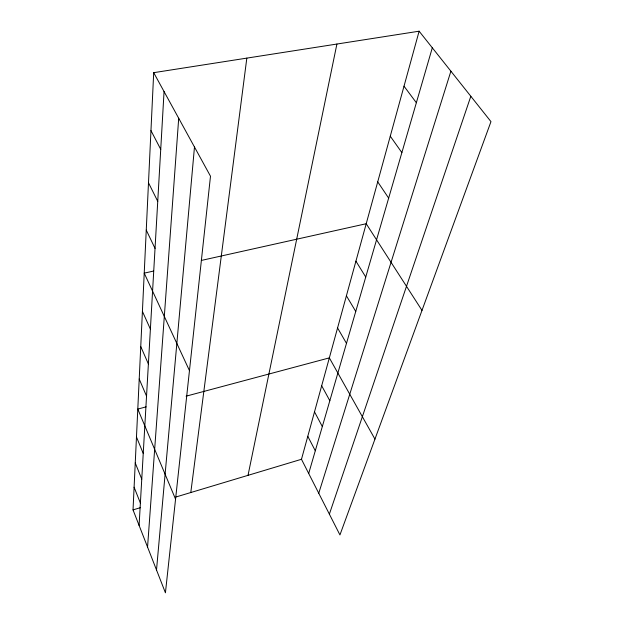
<?xml version="1.0" encoding="UTF-8"?>
<svg xmlns="http://www.w3.org/2000/svg" width="624" height="624" viewBox="0 0 624 624"><rect width="100%" height="100%" fill="white"/><g stroke="black" fill="none" stroke-linecap="round" stroke-linejoin="round"><path stroke-width="0.94" d="M153.699 72.673L210.491 176.21L165.43 592.8L133.029 509.886L153.699 72.673L419.125 31.2L490.971 121.633L339.94 534.932L301.478 459.28L419.125 31.2M139.097 525.424L164.057 91.556M147.56 547.069L178.706 118.264M156.507 569.969L194.477 147.014M190.788 492.539L246.831 58.118M248.017 475.34L336.905 44.047M308.701 473.483L432.307 47.798M318.755 493.256L450.895 71.191M329.371 514.145L470.824 96.275M133.029 509.886L140.322 507.702M176.023 496.969L301.478 459.28M146.141 406.856L137.795 409.087L175.555 499.161M186.108 396.17L329.347 357.872L374.954 439.117M153.52 271.073L144.222 273.148L189.462 370.633M201.334 260.434L366.21 223.727L421.996 310.393M404.009 86.19L416.356 102.726M390.273 136.196L401.872 152.615M377.723 181.857L388.658 198.12M355.922 261.167L365.742 277.025M346.406 295.807L355.75 311.446M337.568 327.951L346.484 343.364M321.68 385.772L329.831 400.709M314.512 411.871L322.327 426.559M150.961 130.595L160.735 149.331M307.788 436.316L315.299 450.762M148.496 182.801L157.739 201.334M146.258 230.092L155.033 248.383M142.412 311.392L150.392 329.098M140.751 346.562L148.387 363.964M139.214 379.033L146.539 396.115M136.477 436.995L143.239 453.445M135.252 462.969L141.765 479.115M134.105 487.211L140.384 503.045"/></g></svg>
